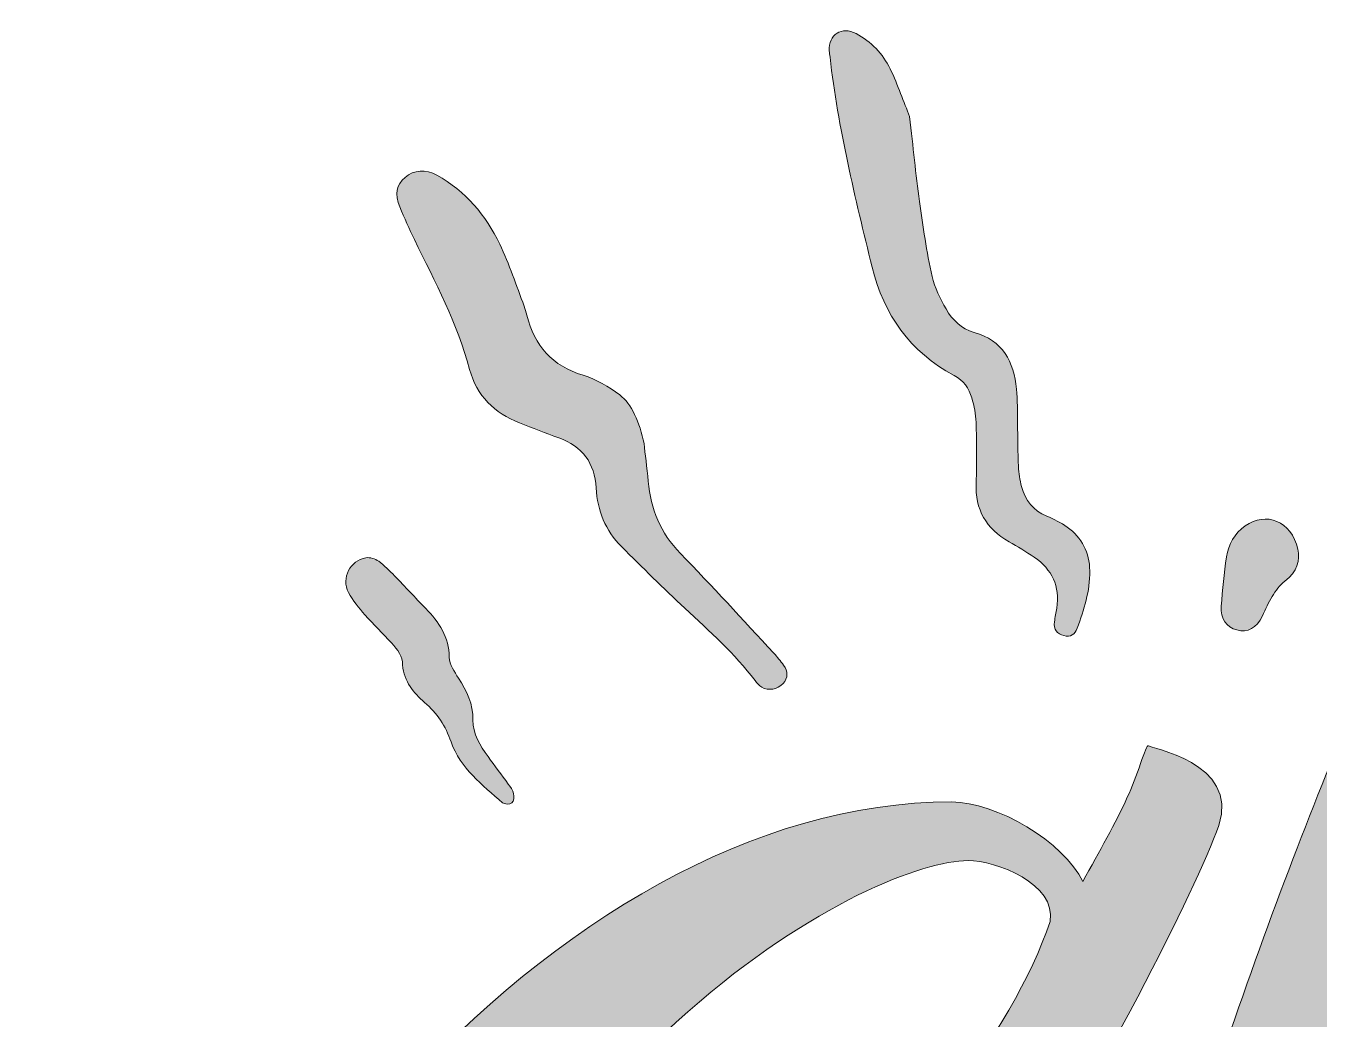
# Model space of a CAD drawing. Header units: inches. Extents: x 139 to 931, y -883 to -197.
# Drawn here: x 139.3 to 385.1, y -401.4 to -212.6 of the extents above; entities that cross this region are included whole.
import ezdxf

# ---------------------------------------------------------------- set-up
doc = ezdxf.new("R2010")
doc.units = ezdxf.units.IN
doc.header["$MEASUREMENT"] = 0
doc.layers.add('Layer 1', color=7, linetype='Continuous')

# ---------------------------------------------------------------- blocks, each defined once
blk = doc.blocks.new('block 3')
at = {"layer": 'Layer 1', "true_color": 0x040404}
h = blk.add_hatch(color=18, dxfattribs=at)
h.dxf.hatch_style = 2
edge = h.paths.add_edge_path()
edge.add_spline(control_points=[(414.62, -632.76), (409.72, -633.66), (405.27, -633.66), (401.7, -633.21), (395.02, -632.76), (388.78, -630.09), (388.78, -623.41), (388.78, -568.16), (423.53, -484.84), (419.52, -487.07), (405.71, -492.86), (365.17, -565.93), (354.47, -606.48), (354.47, -606.48), (355.36, -607.37), (355.36, -607.37), (354.92, -607.37), (354.47, -607.82), (354.03, -607.82), (354.03, -607.82), (354.03, -608.26), (354.03, -608.26), (350.02, -610.04), (342.44, -614.05), (335.76, -612.72), (331.75, -611.82), (329.52, -610.04), (328.63, -607.82), (327.74, -606.48), (327.29, -605.14), (327.29, -603.8), (327.29, -598.9), (327.29, -593.56), (327.74, -588.21), (327.74, -588.21), (327.29, -587.77), (327.29, -587.77), (327.29, -587.77), (327.74, -587.32), (327.74, -587.32), (331.3, -540.54), (345.56, -474.59), (364.27, -415.34), (372.74, -390.39), (381.21, -367.22), (389.67, -347.17), (399.92, -345.83), (408.83, -347.61), (417.3, -353.41), (410.61, -367.22), (403.04, -383.7), (395.91, -403.31), (380.31, -442.52), (368.73, -495.98), (367.39, -501.33), (362.49, -524.05), (358.93, -544.1), (356.7, -560.14), (375.41, -518.7), (406.16, -466.13), (419.97, -467.47), (427.1, -467.47), (446.26, -479.5), (446.26, -482.61), (446.26, -484.84), (411.06, -575.73), (414.62, -632.76)], knot_values=[0, 0, 0, 0, 1, 1, 1, 2, 2, 2, 3, 3, 3, 4, 4, 4, 5, 5, 5, 6, 6, 6, 7, 7, 7, 8, 8, 8, 9, 9, 9, 10, 10, 10, 11, 11, 11, 12, 12, 12, 13, 13, 13, 14, 14, 14, 15, 15, 15, 16, 16, 16, 17, 17, 17, 18, 18, 18, 19, 19, 19, 20, 20, 20, 21, 21, 21, 22, 22, 22, 22], degree=3, periodic=1)
h = blk.add_hatch(color=18, dxfattribs=at)
h.dxf.hatch_style = 2
edge = h.paths.add_edge_path()
edge.add_spline(control_points=[(348.68, -359.2), (350.47, -355.63), (352.25, -348.95), (352.69, -349.4), (352.69, -349.84), (370.07, -352.51), (366.06, -364.55), (357.15, -389.5), (295.22, -505.34), (257.79, -507.12), (245.76, -508.01), (235.51, -498.66), (234.62, -496.43), (244.43, -494.65), (320.17, -424.69), (333.98, -382.81), (335.32, -375.68), (323.73, -371.23), (318.39, -371.23), (301.46, -371.23), (233.29, -403.31), (198.53, -504.89), (164.23, -606.48), (194.97, -664.85), (223.93, -651.48), (286.75, -622.96), (325.52, -547.67), (334.87, -535.64), (337.99, -536.08), (340.22, -536.97), (342.45, -537.86), (346.01, -539.2), (349.13, -540.98), (346.9, -542.76), (341.56, -546.33), (274.72, -674.65), (213.24, -669.3), (167.35, -664.4), (139.28, -606.92), (151.31, -532.96), (164.23, -451.43), (239.97, -360.09), (315.27, -360.09), (323.73, -360.09), (336.65, -367.66), (340.22, -375.24), (343.34, -369.45), (346.46, -364.1), (348.68, -359.2)], knot_values=[0, 0, 0, 0, 1, 1, 1, 2, 2, 2, 3, 3, 3, 4, 4, 4, 5, 5, 5, 6, 6, 6, 7, 7, 7, 8, 8, 8, 9, 9, 9, 10, 10, 10, 11, 11, 11, 12, 12, 12, 13, 13, 13, 14, 14, 14, 15, 15, 15, 16, 16, 16, 16], degree=3, periodic=1)
edge = h.paths.add_edge_path()
edge.add_spline(control_points=[(233.73, -495.54), (233.73, -495.54), (234.18, -495.98), (234.18, -495.98), (234.18, -496.43), (234.18, -496.43), (234.62, -496.43), (233.29, -496.43), (233.29, -495.98), (233.73, -495.54)], knot_values=[0, 0, 0, 0, 1, 1, 1, 2, 2, 2, 3, 3, 3, 3], degree=3, periodic=1)
at = {"layer": 'Layer 1', "lineweight": 0}
for points, knots in [([(414.62, -632.76), (409.72, -633.66), (405.27, -633.66), (401.7, -633.21), (395.02, -632.76), (388.78, -630.09), (388.78, -623.41), (388.78, -568.16), (423.53, -484.84), (419.52, -487.07), (405.71, -492.86), (365.17, -565.93), (354.47, -606.48), (354.47, -606.48), (355.36, -607.37), (355.36, -607.37), (354.92, -607.37), (354.47, -607.82), (354.03, -607.82), (354.03, -607.82), (354.03, -608.26), (354.03, -608.26), (350.02, -610.04), (342.44, -614.05), (335.76, -612.72), (331.75, -611.82), (329.52, -610.04), (328.63, -607.82), (327.74, -606.48), (327.29, -605.14), (327.29, -603.8), (327.29, -598.9), (327.29, -593.56), (327.74, -588.21), (327.74, -588.21), (327.29, -587.77), (327.29, -587.77), (327.29, -587.77), (327.74, -587.32), (327.74, -587.32), (331.3, -540.54), (345.56, -474.59), (364.27, -415.34), (372.74, -390.39), (381.21, -367.22), (389.67, -347.17), (399.92, -345.83), (408.83, -347.61), (417.3, -353.41), (410.61, -367.22), (403.04, -383.7), (395.91, -403.31), (380.31, -442.52), (368.73, -495.98), (367.39, -501.33), (362.49, -524.05), (358.93, -544.1), (356.7, -560.14), (375.41, -518.7), (406.16, -466.13), (419.97, -467.47), (427.1, -467.47), (446.26, -479.5), (446.26, -482.61), (446.26, -484.84), (411.06, -575.73), (414.62, -632.76)], [0, 0, 0, 0, 1, 1, 1, 2, 2, 2, 3, 3, 3, 4, 4, 4, 5, 5, 5, 6, 6, 6, 7, 7, 7, 8, 8, 8, 9, 9, 9, 10, 10, 10, 11, 11, 11, 12, 12, 12, 13, 13, 13, 14, 14, 14, 15, 15, 15, 16, 16, 16, 17, 17, 17, 18, 18, 18, 19, 19, 19, 20, 20, 20, 21, 21, 21, 22, 22, 22, 22]), ([(348.68, -359.2), (350.47, -355.63), (352.25, -348.95), (352.69, -349.4), (352.69, -349.84), (370.07, -352.51), (366.06, -364.55), (357.15, -389.5), (295.22, -505.34), (257.79, -507.12), (245.76, -508.01), (235.51, -498.66), (234.62, -496.43), (244.43, -494.65), (320.17, -424.69), (333.98, -382.81), (335.32, -375.68), (323.73, -371.23), (318.39, -371.23), (301.46, -371.23), (233.29, -403.31), (198.53, -504.89), (164.23, -606.48), (194.97, -664.85), (223.93, -651.48), (286.75, -622.96), (325.52, -547.67), (334.87, -535.64), (337.99, -536.08), (340.22, -536.97), (342.45, -537.86), (346.01, -539.2), (349.13, -540.98), (346.9, -542.76), (341.56, -546.33), (274.72, -674.65), (213.24, -669.3), (167.35, -664.4), (139.28, -606.92), (151.31, -532.96), (164.23, -451.43), (239.97, -360.09), (315.27, -360.09), (323.73, -360.09), (336.65, -367.66), (340.22, -375.24), (343.34, -369.45), (346.46, -364.1), (348.68, -359.2)], [0, 0, 0, 0, 1, 1, 1, 2, 2, 2, 3, 3, 3, 4, 4, 4, 5, 5, 5, 6, 6, 6, 7, 7, 7, 8, 8, 8, 9, 9, 9, 10, 10, 10, 11, 11, 11, 12, 12, 12, 13, 13, 13, 14, 14, 14, 15, 15, 15, 16, 16, 16, 16])]:
    blk.add_open_spline(points, degree=3, knots=knots, dxfattribs=at)
blk = doc.blocks.new('block 7')
at = {"layer": 'Layer 1', "true_color": 0x040404}
h = blk.add_hatch(color=18, dxfattribs=at)
h.dxf.hatch_style = 2
edge = h.paths.add_edge_path()
edge.add_spline(control_points=[(307.29, -229.86), (307.95, -235.61), (308.45, -240.8), (309.16, -245.96), (309.82, -250.74), (310.54, -255.51), (311.56, -260.22), (312.03, -262.38), (313.13, -264.45), (314.23, -266.41), (315.4, -268.51), (317.17, -270.2), (319.55, -270.86), (325.07, -272.38), (327.09, -276.47), (327.62, -281.62), (327.84, -283.77), (327.77, -285.95), (327.81, -288.11), (327.87, -290.86), (327.84, -293.62), (327.97, -296.37), (328.02, -297.64), (328.26, -298.92), (328.58, -300.15), (329.25, -302.78), (330.78, -304.69), (333.36, -305.77), (334.72, -306.33), (336.05, -307.02), (337.25, -307.86), (340.08, -309.87), (341.5, -312.68), (341.54, -316.18), (341.59, -320), (340.45, -323.55), (339.14, -327.07), (338.7, -328.23), (337.87, -328.86), (336.61, -328.49), (335.35, -328.11), (334.57, -327.31), (334.81, -325.86), (334.96, -324.99), (335.12, -324.12), (335.25, -323.24), (335.87, -319.11), (334.38, -315.9), (330.96, -313.58), (329.41, -312.53), (327.82, -311.54), (326.19, -310.63), (321.82, -308.17), (319.73, -304.52), (319.93, -299.46), (320.07, -295.63), (320.04, -291.79), (319.93, -287.96), (319.89, -286.4), (319.52, -284.83), (319.11, -283.32), (318.61, -281.46), (317.5, -279.99), (315.73, -279.05), (307.39, -274.59), (302.37, -267.45), (300.17, -258.48), (296.93, -245.29), (293.7, -232.07), (292.16, -218.53), (292.12, -218.14), (292.03, -217.75), (292.01, -217.36), (291.86, -214.27), (294.39, -212.61), (297.12, -214.08), (299.98, -215.61), (302.21, -217.9), (303.6, -220.78), (305.08, -223.87), (306.19, -227.13), (307.29, -229.86)], knot_values=[0, 0, 0, 0, 1, 1, 1, 2, 2, 2, 3, 3, 3, 4, 4, 4, 5, 5, 5, 6, 6, 6, 7, 7, 7, 8, 8, 8, 9, 9, 9, 10, 10, 10, 11, 11, 11, 12, 12, 12, 13, 13, 13, 14, 14, 14, 15, 15, 15, 16, 16, 16, 17, 17, 17, 18, 18, 18, 19, 19, 19, 20, 20, 20, 21, 21, 21, 22, 22, 22, 23, 23, 23, 24, 24, 24, 25, 25, 25, 26, 26, 26, 27, 27, 27, 27], degree=3, periodic=1)
h = blk.add_hatch(color=18, dxfattribs=at)
h.dxf.hatch_style = 2
edge = h.paths.add_edge_path()
edge.add_spline(control_points=[(256.8, -292), (257.01, -293.87), (257.36, -296.51), (257.59, -299.15), (258.06, -304.43), (259.92, -308.98), (263.7, -312.85), (269.75, -319.05), (275.56, -325.48), (281.46, -331.82), (282.13, -332.54), (282.77, -333.3), (283.33, -334.1), (284.15, -335.27), (284.25, -336.48), (283.22, -337.61), (282.2, -338.72), (280.4, -339.04), (279.18, -338.26), (278.7, -337.95), (278.28, -337.49), (277.93, -337.03), (274.02, -331.91), (269.26, -327.65), (264.57, -323.28), (260.47, -319.46), (256.47, -315.52), (252.51, -311.56), (249.47, -308.51), (247.94, -304.73), (247.7, -300.43), (247.44, -295.68), (245.07, -292.53), (240.6, -290.91), (238.1, -290.01), (235.63, -289.02), (233.15, -288.06), (228.34, -286.2), (224.96, -282.9), (223.63, -277.9), (221.31, -269.16), (217.06, -261.27), (213.15, -253.22), (212.16, -251.19), (211.23, -249.12), (210.37, -247.03), (209.37, -244.59), (209.75, -242.82), (211.39, -241.4), (213.05, -239.97), (215.28, -239.79), (217.43, -240.99), (222.87, -244.02), (226.73, -248.57), (229.36, -254.1), (231.18, -257.9), (232.5, -261.94), (234.02, -265.88), (234.23, -266.43), (234.37, -267.01), (234.51, -267.58), (235.96, -273.4), (239.35, -277.24), (245.25, -279.02), (247.72, -279.77), (250.11, -281.18), (252.19, -282.75), (254.43, -284.43), (255.94, -287.96), (256.8, -292)], knot_values=[0, 0, 0, 0, 1, 1, 1, 2, 2, 2, 3, 3, 3, 4, 4, 4, 5, 5, 5, 6, 6, 6, 7, 7, 7, 8, 8, 8, 9, 9, 9, 10, 10, 10, 11, 11, 11, 12, 12, 12, 13, 13, 13, 14, 14, 14, 15, 15, 15, 16, 16, 16, 17, 17, 17, 18, 18, 18, 19, 19, 19, 20, 20, 20, 21, 21, 21, 22, 22, 22, 23, 23, 23, 23], degree=3, periodic=1)
h = blk.add_hatch(color=18, dxfattribs=at)
h.dxf.hatch_style = 2
edge = h.paths.add_edge_path()
edge.add_spline(control_points=[(381.11, -312.06), (381.52, -314.09), (381.01, -316.37), (378.62, -318.14), (377.64, -318.87), (376.9, -319.98), (376.23, -321.04), (375.5, -322.19), (374.98, -323.49), (374.37, -324.72), (373.21, -327.09), (371.62, -327.96), (369.48, -327.41), (367.51, -326.9), (366.37, -325.34), (366.54, -322.89), (366.75, -319.76), (367.07, -316.63), (367.53, -313.53), (367.89, -311.13), (369.04, -309.07), (371.09, -307.63), (375.04, -304.84), (379.87, -306.67), (381.11, -312.06)], knot_values=[0, 0, 0, 0, 1, 1, 1, 2, 2, 2, 3, 3, 3, 4, 4, 4, 5, 5, 5, 6, 6, 6, 7, 7, 7, 8, 8, 8, 8], degree=3, periodic=1)
h = blk.add_hatch(color=18, dxfattribs=at)
h.dxf.hatch_style = 2
edge = h.paths.add_edge_path()
edge.add_spline(control_points=[(210.9, -334.06), (210.89, -332.5), (209.97, -331.12), (208.81, -329.88), (207.13, -328.08), (205.34, -326.38), (203.73, -324.53), (202.57, -323.21), (201.43, -321.81), (200.62, -320.27), (199.19, -317.55), (200.92, -314.17), (203.92, -313.69), (204.69, -313.57), (205.69, -313.9), (206.35, -314.36), (207.46, -315.14), (208.42, -316.16), (209.38, -317.14), (211.37, -319.18), (213.31, -321.28), (215.29, -323.32), (217.82, -325.92), (219.72, -328.73), (219.78, -332.61), (219.8, -333.95), (220.74, -335.37), (221.53, -336.57), (223.12, -339.01), (224.31, -341.46), (224.27, -344.5), (224.23, -347.15), (225.63, -349.39), (227.14, -351.48), (228.4, -353.23), (229.73, -354.94), (231, -356.69), (231.4, -357.24), (231.84, -357.85), (231.98, -358.49), (232.1, -359.07), (232.05, -359.99), (231.69, -360.29), (231.33, -360.59), (230.26, -360.55), (229.89, -360.23), (226.05, -356.87), (221.87, -353.72), (220.11, -348.66), (219.08, -345.68), (217.44, -343.24), (215.09, -341.18), (212.99, -339.34), (211.19, -337.27), (210.9, -334.06)], knot_values=[0, 0, 0, 0, 1, 1, 1, 2, 2, 2, 3, 3, 3, 4, 4, 4, 5, 5, 5, 6, 6, 6, 7, 7, 7, 8, 8, 8, 9, 9, 9, 10, 10, 10, 11, 11, 11, 12, 12, 12, 13, 13, 13, 14, 14, 14, 15, 15, 15, 16, 16, 16, 17, 17, 17, 18, 18, 18, 18], degree=3, periodic=1)
at = {"layer": 'Layer 1', "lineweight": 0}
for points, knots in [([(307.29, -229.86), (307.95, -235.61), (308.45, -240.8), (309.16, -245.96), (309.82, -250.74), (310.54, -255.51), (311.56, -260.22), (312.03, -262.38), (313.13, -264.45), (314.23, -266.41), (315.4, -268.51), (317.17, -270.2), (319.55, -270.86), (325.07, -272.38), (327.09, -276.47), (327.62, -281.62), (327.84, -283.77), (327.77, -285.95), (327.81, -288.11), (327.87, -290.86), (327.84, -293.62), (327.97, -296.37), (328.02, -297.64), (328.26, -298.92), (328.58, -300.15), (329.25, -302.78), (330.78, -304.69), (333.36, -305.77), (334.72, -306.33), (336.05, -307.02), (337.25, -307.86), (340.08, -309.87), (341.5, -312.68), (341.54, -316.18), (341.59, -320), (340.45, -323.55), (339.14, -327.07), (338.7, -328.23), (337.87, -328.86), (336.61, -328.49), (335.35, -328.11), (334.57, -327.31), (334.81, -325.86), (334.96, -324.99), (335.12, -324.12), (335.25, -323.24), (335.87, -319.11), (334.38, -315.9), (330.96, -313.58), (329.41, -312.53), (327.82, -311.54), (326.19, -310.63), (321.82, -308.17), (319.73, -304.52), (319.93, -299.46), (320.07, -295.63), (320.04, -291.79), (319.93, -287.96), (319.89, -286.4), (319.52, -284.83), (319.11, -283.32), (318.61, -281.46), (317.5, -279.99), (315.73, -279.05), (307.39, -274.59), (302.37, -267.45), (300.17, -258.48), (296.93, -245.29), (293.7, -232.07), (292.16, -218.53), (292.12, -218.14), (292.03, -217.75), (292.01, -217.36), (291.86, -214.27), (294.39, -212.61), (297.12, -214.08), (299.98, -215.61), (302.21, -217.9), (303.6, -220.78), (305.08, -223.87), (306.19, -227.13), (307.29, -229.86)], [0, 0, 0, 0, 1, 1, 1, 2, 2, 2, 3, 3, 3, 4, 4, 4, 5, 5, 5, 6, 6, 6, 7, 7, 7, 8, 8, 8, 9, 9, 9, 10, 10, 10, 11, 11, 11, 12, 12, 12, 13, 13, 13, 14, 14, 14, 15, 15, 15, 16, 16, 16, 17, 17, 17, 18, 18, 18, 19, 19, 19, 20, 20, 20, 21, 21, 21, 22, 22, 22, 23, 23, 23, 24, 24, 24, 25, 25, 25, 26, 26, 26, 27, 27, 27, 27]), ([(256.8, -292), (257.01, -293.87), (257.36, -296.51), (257.59, -299.15), (258.06, -304.43), (259.92, -308.98), (263.7, -312.85), (269.75, -319.05), (275.56, -325.48), (281.46, -331.82), (282.13, -332.54), (282.77, -333.3), (283.33, -334.1), (284.15, -335.27), (284.25, -336.48), (283.22, -337.61), (282.2, -338.72), (280.4, -339.04), (279.18, -338.26), (278.7, -337.95), (278.28, -337.49), (277.93, -337.03), (274.02, -331.91), (269.26, -327.65), (264.57, -323.28), (260.47, -319.46), (256.47, -315.52), (252.51, -311.56), (249.47, -308.51), (247.94, -304.73), (247.7, -300.43), (247.44, -295.68), (245.07, -292.53), (240.6, -290.91), (238.1, -290.01), (235.63, -289.02), (233.15, -288.06), (228.34, -286.2), (224.96, -282.9), (223.63, -277.9), (221.31, -269.16), (217.06, -261.27), (213.15, -253.22), (212.16, -251.19), (211.23, -249.12), (210.37, -247.03), (209.37, -244.59), (209.75, -242.82), (211.39, -241.4), (213.05, -239.97), (215.28, -239.79), (217.43, -240.99), (222.87, -244.02), (226.73, -248.57), (229.36, -254.1), (231.18, -257.9), (232.5, -261.94), (234.02, -265.88), (234.23, -266.43), (234.37, -267.01), (234.51, -267.58), (235.96, -273.4), (239.35, -277.24), (245.25, -279.02), (247.72, -279.77), (250.11, -281.18), (252.19, -282.75), (254.43, -284.43), (255.94, -287.96), (256.8, -292)], [0, 0, 0, 0, 1, 1, 1, 2, 2, 2, 3, 3, 3, 4, 4, 4, 5, 5, 5, 6, 6, 6, 7, 7, 7, 8, 8, 8, 9, 9, 9, 10, 10, 10, 11, 11, 11, 12, 12, 12, 13, 13, 13, 14, 14, 14, 15, 15, 15, 16, 16, 16, 17, 17, 17, 18, 18, 18, 19, 19, 19, 20, 20, 20, 21, 21, 21, 22, 22, 22, 23, 23, 23, 23]), ([(381.11, -312.06), (381.52, -314.09), (381.01, -316.37), (378.62, -318.14), (377.64, -318.87), (376.9, -319.98), (376.23, -321.04), (375.5, -322.19), (374.98, -323.49), (374.37, -324.72), (373.21, -327.09), (371.62, -327.96), (369.48, -327.41), (367.51, -326.9), (366.37, -325.34), (366.54, -322.89), (366.75, -319.76), (367.07, -316.63), (367.53, -313.53), (367.89, -311.13), (369.04, -309.07), (371.09, -307.63), (375.04, -304.84), (379.87, -306.67), (381.11, -312.06)], [0, 0, 0, 0, 1, 1, 1, 2, 2, 2, 3, 3, 3, 4, 4, 4, 5, 5, 5, 6, 6, 6, 7, 7, 7, 8, 8, 8, 8]), ([(210.9, -334.06), (210.89, -332.5), (209.97, -331.12), (208.81, -329.88), (207.13, -328.08), (205.34, -326.38), (203.73, -324.53), (202.57, -323.21), (201.43, -321.81), (200.62, -320.27), (199.19, -317.55), (200.92, -314.17), (203.92, -313.69), (204.69, -313.57), (205.69, -313.9), (206.35, -314.36), (207.46, -315.14), (208.42, -316.16), (209.38, -317.14), (211.37, -319.18), (213.31, -321.28), (215.29, -323.32), (217.82, -325.92), (219.72, -328.73), (219.78, -332.61), (219.8, -333.95), (220.74, -335.37), (221.53, -336.57), (223.12, -339.01), (224.31, -341.46), (224.27, -344.5), (224.23, -347.15), (225.63, -349.39), (227.14, -351.48), (228.4, -353.23), (229.73, -354.94), (231, -356.69), (231.4, -357.24), (231.84, -357.85), (231.98, -358.49), (232.1, -359.07), (232.05, -359.99), (231.69, -360.29), (231.33, -360.59), (230.26, -360.55), (229.89, -360.23), (226.05, -356.87), (221.87, -353.72), (220.11, -348.66), (219.08, -345.68), (217.44, -343.24), (215.09, -341.18), (212.99, -339.34), (211.19, -337.27), (210.9, -334.06)], [0, 0, 0, 0, 1, 1, 1, 2, 2, 2, 3, 3, 3, 4, 4, 4, 5, 5, 5, 6, 6, 6, 7, 7, 7, 8, 8, 8, 9, 9, 9, 10, 10, 10, 11, 11, 11, 12, 12, 12, 13, 13, 13, 14, 14, 14, 15, 15, 15, 16, 16, 16, 17, 17, 17, 18, 18, 18, 18])]:
    blk.add_open_spline(points, degree=3, knots=knots, dxfattribs=at)
blk = doc.blocks.new('block 2')
at = {"layer": 'Layer 1'}
for name in ['block 7', 'block 3']:
    blk.add_blockref(name, (0, 0), dxfattribs=at)

msp = doc.modelspace()

# ---------------------------------------------------------------- block references
at = {"layer": 'Layer 1'}
msp.add_blockref('block 2', (0, 0), dxfattribs=at)

doc.saveas('drawing.dxf')
